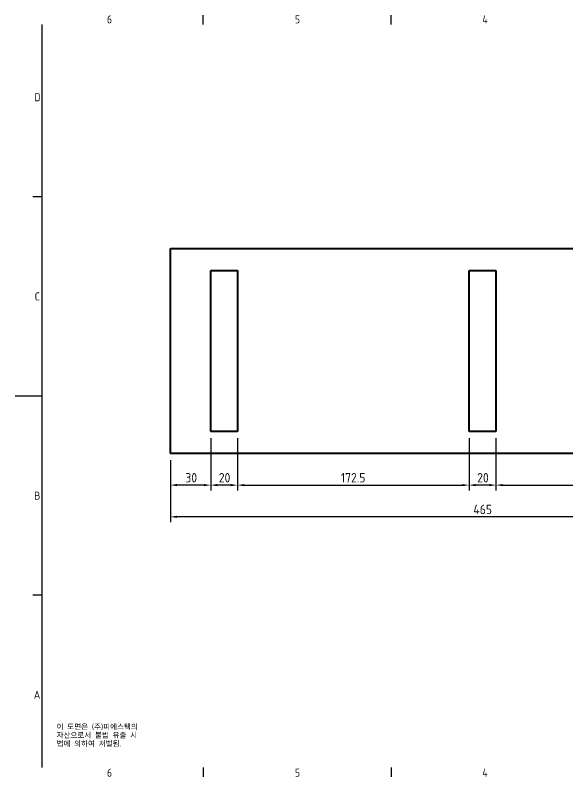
# Model space of a CAD drawing. Header units: millimetres. Extents: x 0 to 840, y 0 to 594.
# Drawn here: x 0 to 412, y 13 to 581 of the extents above; entities that cross this region are included whole.
import ezdxf

# ---------------------------------------------------------------- set-up
doc = ezdxf.new("R2010")
doc.units = ezdxf.units.MM
doc.header["$LTSCALE"] = 2
doc.layers.get('0').update_dxf_attribs({"color": 3, "lineweight": 25})
for name, color, linetype, lineweight in [('가시적인 것(ISO)', 3, 'Continuous', 40), ('경계(ISO)', 7, 'Continuous', 25), ('기호(ISO)', 5, 'Continuous', 25), ('치수(ISO)', 2, 'Continuous', 25)]:
    doc.layers.add(name, color=color, linetype=linetype, lineweight=lineweight)
doc.styles.add('문자 텍스트_PSTEK_POSCO', font='isocp.shx')
doc.styles.add('치수 텍스트_PSTEK_POSCO', font='isocp.shx')
doc.dimstyles.new('치수_PSTEK_POSCO', dxfattribs={"dimscale": 2, "dimtxt": 3.5, "dimasz": 2.5, "dimexe": 2, "dimexo": 2.5, "dimgap": 1, "dimtad": 1, "dimrnd": 1e-08, "dimdsep": 46, "dimtxsty": '치수 텍스트_PSTEK_POSCO', "dimcen": 0.09, "dimdle": 10, "dimclrd": 7, "dimclre": 7, "dimclrt": 2, "dimadec": 1, "dimazin": 2, "dimtfac": 1, "dimtmove": 0, "dimatfit": 3, "dimfxl": 0, "dimtolj": 1, "dimlwd": -1, "dimlwe": -1, "dimarcsym": 0})

# ---------------------------------------------------------------- blocks, each defined once
blk = doc.blocks.new('경계 Default Border')
at = {"layer": '경계(ISO)'}
for p, q in [((70, 287.0000076293945), (70, 290.4000091552734)), ((140, 287.0000076293945), (140, 290.4000091552734)), ((10, 222.7499961853027), (6.599999666213989, 222.7499961853027)), ((10, 74.25000190734863), (6.599999666213989, 74.25000190734863)), ((70, 10), (70, 6.599999666213989)), ((140, 10), (140, 6.599999666213989))]:
    blk.add_line(p, q, dxfattribs=at)
at = {"layer": '경계(ISO)', "flags": 128}
for points in [[(10, 10), (10, 287.0000076293945)], [(0, 148.5000038146973), (10, 148.5000038146973)]]:
    blk.add_lwpolyline(points, dxfattribs=at)
at = {"layer": '경계(ISO)', "color": 2, "char_height": 3.00000011920929, "attachment_point": 7, "style": '문자 텍스트_PSTEK_POSCO'}
for s, insert in [('6', (34.14453946055966, 287.3713945155963)), ('5', (104.1445394605597, 287.3713945155963)), ('4', (173.9734701308116, 287.4)), ('D', (7.078270083685684, 258.3463944559917)), ('C', (7.244539400955009, 184.0963944559917)), ('B', (7.078270083685684, 109.8463944559917)), ('A', (6.914400698149937, 35.61784856929444)), ('6', (34.14453946055966, 6.57139439638704)), ('5', (104.1445394605597, 6.57139439638704)), ('4', (173.9734701308116, 6.59999988079071))]:
    blk.add_mtext(s, dxfattribs=dict(at, insert=insert))
blk = doc.blocks.new('*D23')
at = {"layer": 'Defpoints', "color": 0}
for p in [(115.5832133158679, 254.0487140870879), (580.5832133158679, 254.0487140870879), (115.5832133158679, 206.9096958858296)]:
    blk.add_point(p, dxfattribs=at)
at = {"layer": '치수(ISO)', "color": 7}
for p, q in [((115.5832133158679, 249.0487140870879), (115.5832133158679, 202.9096958858296)), ((580.5832133158679, 249.0487140870879), (580.5832133158679, 202.9096958858296)), ((575.5832133158679, 206.9096958858296), (120.5832133158679, 206.9096958858296))]:
    blk.add_line(p, q, dxfattribs=at)
for points in [[(120.5832133158679, 207.7430292191629), (120.5832133158679, 206.0763625524962), (115.5832133158679, 206.9096958858296)], [(575.5832133158679, 207.7430292191629), (575.5832133158679, 206.0763625524962), (580.5832133158679, 206.9096958858296)]]:
    blk.add_solid(points, dxfattribs=at)
at = {"layer": '치수(ISO)', "color": 2, "insert": (341.2882385690373, 212.4096958858296), "char_height": 7, "attachment_point": 4, "style": '치수 텍스트_PSTEK_POSCO'}
blk.add_mtext('\\A1;465', dxfattribs=at)
blk = doc.blocks.new('*D26')
at = {"layer": 'Defpoints', "color": 0}
for p in [(145.5832133158679, 270.5487140870879), (165.5832133158679, 270.5487140870879), (145.5832133158679, 230.5487140870879)]:
    blk.add_point(p, dxfattribs=at)
at = {"layer": '치수(ISO)', "color": 7}
for p, q in [((145.5832133158679, 265.5487140870879), (145.5832133158679, 226.5487140870879)), ((165.5832133158679, 265.5487140870879), (165.5832133158679, 226.5487140870879)), ((160.5832133158679, 230.5487140870879), (150.5832133158679, 230.5487140870879))]:
    blk.add_line(p, q, dxfattribs=at)
for points in [[(150.5832133158679, 231.3820474204213), (150.5832133158679, 229.7153807537546), (145.5832133158679, 230.5487140870879)], [(160.5832133158679, 231.3820474204213), (160.5832133158679, 229.7153807537546), (165.5832133158679, 230.5487140870879)]]:
    blk.add_solid(points, dxfattribs=at)
at = {"layer": '치수(ISO)', "color": 2, "insert": (151.6415794576002, 236.0494030634659), "char_height": 7, "attachment_point": 4, "style": '치수 텍스트_PSTEK_POSCO'}
blk.add_mtext('\\A1;20', dxfattribs=at)
blk = doc.blocks.new('*D27')
at = {"layer": 'Defpoints', "color": 0}
for p in [(165.5832133158679, 270.5487140870879), (338.0832133158679, 270.5487140870879), (338.0832133158679, 230.5487140870879)]:
    blk.add_point(p, dxfattribs=at)
at = {"layer": '치수(ISO)', "color": 7}
for p, q in [((165.5832133158679, 265.5487140870879), (165.5832133158679, 226.5487140870879)), ((338.0832133158679, 265.5487140870879), (338.0832133158679, 226.5487140870879)), ((170.5832133158679, 230.5487140870879), (333.0832133158679, 230.5487140870879))]:
    blk.add_line(p, q, dxfattribs=at)
for points in [[(170.5832133158679, 231.3820474204213), (170.5832133158679, 229.7153807537546), (165.5832133158679, 230.5487140870879)], [(333.0832133158679, 231.3820474204213), (333.0832133158679, 229.7153807537546), (338.0832133158679, 230.5487140870879)]]:
    blk.add_solid(points, dxfattribs=at)
at = {"layer": '치수(ISO)', "color": 2, "insert": (242.5882385690373, 236.0494030634659), "char_height": 7, "attachment_point": 4, "style": '치수 텍스트_PSTEK_POSCO'}
blk.add_mtext('\\A1;172.5', dxfattribs=at)
blk = doc.blocks.new('*D28')
at = {"layer": 'Defpoints', "color": 0}
for p in [(338.0832133158679, 270.5487140870879), (358.0832133158679, 270.5487140870879), (338.0832133158679, 230.5487140870879)]:
    blk.add_point(p, dxfattribs=at)
at = {"layer": '치수(ISO)', "color": 7}
for p, q in [((338.0832133158679, 265.5487140870879), (338.0832133158679, 226.5487140870879)), ((358.0832133158679, 265.5487140870879), (358.0832133158679, 226.5487140870879)), ((353.0832133158679, 230.5487140870879), (343.0832133158679, 230.5487140870879))]:
    blk.add_line(p, q, dxfattribs=at)
for points in [[(343.0832133158679, 231.3820474204213), (343.0832133158679, 229.7153807537546), (338.0832133158679, 230.5487140870879)], [(353.0832133158679, 231.3820474204213), (353.0832133158679, 229.7153807537546), (358.0832133158679, 230.5487140870879)]]:
    blk.add_solid(points, dxfattribs=at)
at = {"layer": '치수(ISO)', "color": 2, "insert": (344.1415794576002, 236.0494030634659), "char_height": 7, "attachment_point": 4, "style": '치수 텍스트_PSTEK_POSCO'}
blk.add_mtext('\\A1;20', dxfattribs=at)
blk = doc.blocks.new('*D29')
at = {"layer": 'Defpoints', "color": 0}
for p in [(358.0832133158679, 270.5487140870879), (530.5832133158679, 270.5487140870879), (530.5832133158679, 230.5487140870879)]:
    blk.add_point(p, dxfattribs=at)
at = {"layer": '치수(ISO)', "color": 7}
for p, q in [((358.0832133158679, 265.5487140870879), (358.0832133158679, 226.5487140870879)), ((530.5832133158679, 265.5487140870879), (530.5832133158679, 226.5487140870879)), ((363.0832133158679, 230.5487140870879), (525.5832133158679, 230.5487140870879))]:
    blk.add_line(p, q, dxfattribs=at)
for points in [[(363.0832133158679, 231.3820474204213), (363.0832133158679, 229.7153807537546), (358.0832133158679, 230.5487140870879)], [(525.5832133158679, 231.3820474204213), (525.5832133158679, 229.7153807537546), (530.5832133158679, 230.5487140870879)]]:
    blk.add_solid(points, dxfattribs=at)
at = {"layer": '치수(ISO)', "color": 2, "insert": (435.0882385690373, 236.0494030634659), "char_height": 7, "attachment_point": 4, "style": '치수 텍스트_PSTEK_POSCO'}
blk.add_mtext('\\A1;172.5', dxfattribs=at)
blk = doc.blocks.new('*D32')
at = {"layer": 'Defpoints', "color": 0}
for p in [(145.5832133158679, 270.5487140870879), (115.5832133158679, 254.0487140870879), (115.5832133158679, 230.5487140870879)]:
    blk.add_point(p, dxfattribs=at)
at = {"layer": '치수(ISO)', "color": 7}
for p, q in [((145.5832133158679, 265.5487140870879), (145.5832133158679, 226.5487140870879)), ((115.5832133158679, 249.0487140870879), (115.5832133158679, 226.5487140870879)), ((140.5832133158679, 230.5487140870879), (120.5832133158679, 230.5487140870879))]:
    blk.add_line(p, q, dxfattribs=at)
for points in [[(120.5832133158679, 231.3820474204213), (120.5832133158679, 229.7153807537546), (115.5832133158679, 230.5487140870879)], [(140.5832133158679, 231.3820474204213), (140.5832133158679, 229.7153807537546), (145.5832133158679, 230.5487140870879)]]:
    blk.add_solid(points, dxfattribs=at)
at = {"layer": '치수(ISO)', "color": 2, "insert": (126.7304574103561, 236.0487140870879), "char_height": 7, "attachment_point": 4, "style": '치수 텍스트_PSTEK_POSCO'}
blk.add_mtext('\\A1;30', dxfattribs=at)

msp = doc.modelspace()

# ---------------------------------------------------------------- linework, layer by layer
at = {"layer": '가시적인 것(ISO)'}
for p, q in [((115.5832133158679, 254.0487140870879), (115.5832133158679, 407.0487140870879)), ((115.5832133158679, 407.0487140870879), (580.5832133158679, 407.0487140870879)), ((145.5832133158679, 270.5487140870879), (145.5832133158679, 390.5487140870879)), ((145.5832133158679, 390.5487140870879), (165.5832133158679, 390.5487140870879)), ((165.5832133158679, 390.5487140870879), (165.5832133158679, 270.5487140870879)), ((338.0832133158679, 270.5487140870879), (338.0832133158679, 390.5487140870879)), ((338.0832133158679, 390.5487140870879), (358.0832133158679, 390.5487140870879)), ((358.0832133158679, 390.5487140870879), (358.0832133158679, 270.5487140870879)), ((165.5832133158679, 270.5487140870879), (145.5832133158679, 270.5487140870879)), ((358.0832133158679, 270.5487140870879), (338.0832133158679, 270.5487140870879)), ((580.5832133158679, 254.0487140870879), (115.5832133158679, 254.0487140870879))]:
    msp.add_line(p, q, dxfattribs=at)

# ---------------------------------------------------------------- block references
at = {"xscale": 2, "yscale": 2, "zscale": 2}
msp.add_blockref('경계 Default Border', (0, 0), dxfattribs=at)

# ---------------------------------------------------------------- texts
at = {"layer": '기호(ISO)', "color": 7, "insert": (30.78925080976877, 52.45654487984861), "char_height": 4.000000059604645, "width": 102.480276521085, "attachment_point": 1, "line_spacing_factor": 0.9442214369773865, "style": '문자 텍스트_PSTEK_POSCO'}
msp.add_mtext('{이 도면은 (주)피에스텍의\\P자산으로서 불법 유출 시 \\P법에 의하여 처벌됨.}', dxfattribs=at)

# ---------------------------------------------------------------- dimensions: what is measured, and where the dimension line sits
at = {"layer": '치수(ISO)', "color": 7}
for base, p1, p2, picture, middle in [((115.5832133158679, 230.5487140870879), (145.5832133158679, 270.5487140870879), (115.5832133158679, 254.0487140870879), '*D32', (130.5832133158679, 230.5487140870879)), ((338.0832133158679, 230.5487140870879), (165.5832133158679, 270.5487140870879), (338.0832133158679, 270.5487140870879), '*D27', (251.8332133158679, 230.5487140870879))]:
    dim = msp.add_linear_dim(base=base, p1=p1, p2=p2, dimstyle='치수_PSTEK_POSCO', override={"dimdec": 2, "dimtp": 0, "dimtm": -0, "dimtdec": 2, "dimtofl": 0, "dimatfit": 1}, dxfattribs=at)
    dim.commit()
    dim.dimension.update_dxf_attribs({"geometry": picture, "text_midpoint": middle, "dimtype": 160})
for base, p1, p2, picture, middle in [((145.5832133158679, 230.5487140870879), (165.5832133158679, 270.5487140870879), (145.5832133158679, 270.5487140870879), '*D26', (155.5832133158679, 230.5487140870879)), ((338.0832133158679, 230.5487140870879), (358.0832133158679, 270.5487140870879), (338.0832133158679, 270.5487140870879), '*D28', (348.0832133158679, 230.5487140870879)), ((530.5832133158679, 230.5487140870879), (358.0832133158679, 270.5487140870879), (530.5832133158679, 270.5487140870879), '*D29', (444.3332133158679, 230.5487140870879)), ((115.5832133158679, 206.9096958858296), (580.5832133158679, 254.0487140870879), (115.5832133158679, 254.0487140870879), '*D23', (348.0832133158679, 206.9096958858296))]:
    dim = msp.add_linear_dim(base=base, p1=p1, p2=p2, angle=180, dimstyle='치수_PSTEK_POSCO', override={"dimdec": 2, "dimtp": 0, "dimtm": -0, "dimtdec": 2, "dimtofl": 0, "dimatfit": 1}, dxfattribs=at)
    dim.commit()
    dim.dimension.update_dxf_attribs({"geometry": picture, "text_midpoint": middle, "dimtype": 160})

doc.saveas('drawing.dxf')
